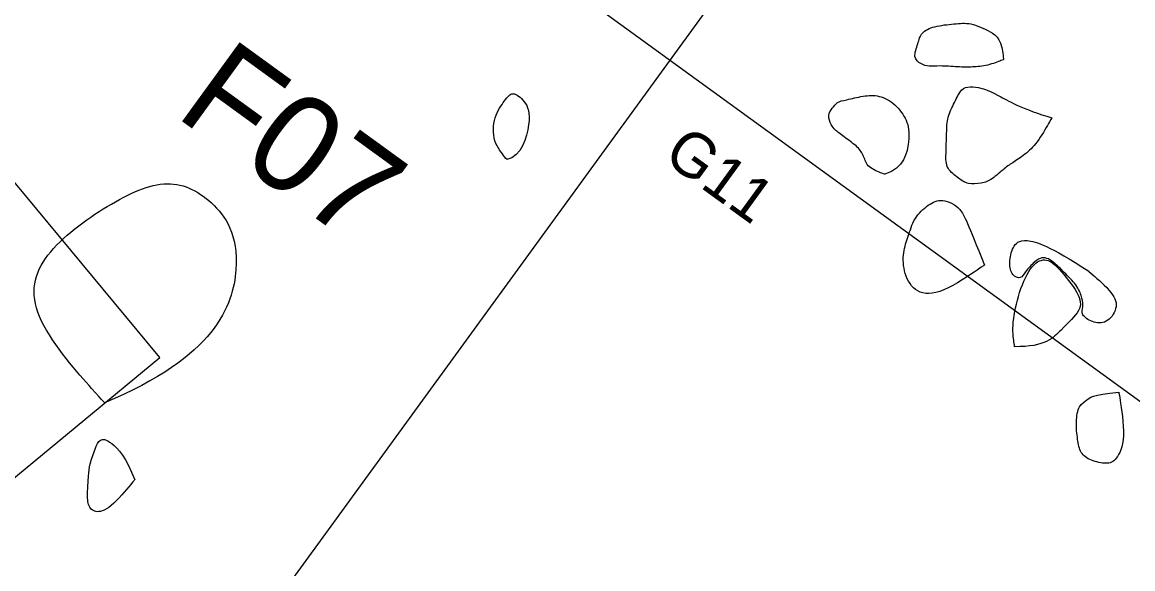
# Model space of a CAD drawing. Extents: x -823 to 4, y -30 to 727.
# Drawn here: x -530.313 to -529.085, y 141.336 to 141.941 of the extents above; entities that cross this region are included whole.
import ezdxf

# ---------------------------------------------------------------- set-up
doc = ezdxf.new("R2010")
doc.units = 0
for name, color, linetype in [('Conjectured house outlines', 7, 'Continuous'), ('Later village', 7, 'Continuous'), ('Limestone Cobbles', 7, 'Continuous'), ('Postholes', 7, 'Continuous'), ('Quadrat IDs', 7, 'Continuous'), ('Quadrat Outlines', 7, 'Continuous'), ('River', 7, 'Continuous'), ('Road', 7, 'Continuous')]:
    doc.layers.add(name, color=color, linetype=linetype)

msp = doc.modelspace()

# ---------------------------------------------------------------- linework, layer by layer
at = {"layer": 'Conjectured house outlines'}
msp.add_lwpolyline([(-530.1613, 141.5698), (-531.9903, 143.7772), (-536.2884, 140.216), (-534.4623, 138.012)], close=True, dxfattribs=at)
at = {"layer": 'Later village'}
msp.add_circle((-545.1062, 136.6973), 41.2492, dxfattribs=at)
at = {"layer": 'Limestone Cobbles'}
for points in [[(-529.2285, 141.8996), (-529.2293, 141.9213), (-529.2426, 141.931), (-529.2655, 141.9409), (-529.2821, 141.9391), (-529.3057, 141.9368), (-529.32, 141.9295), (-529.3226, 141.9178), (-529.3289, 141.9013), (-529.3195, 141.8945), (-529.311, 141.8914), (-529.3002, 141.8931), (-529.2782, 141.8912), (-529.2629, 141.8911), (-529.246, 141.8926), (-529.2285, 141.8996), (-529.2285, 141.8996), (-529.2285, 141.8996)], [(-529.7774, 141.7889), (-529.7615, 141.7925), (-529.749, 141.8344), (-529.7571, 141.8544), (-529.7719, 141.8652), (-529.7791, 141.8553), (-529.7926, 141.8368), (-529.7935, 141.8082), (-529.7774, 141.7889), (-529.7774, 141.7889), (-529.7774, 141.7889)], [(-529.175, 141.8351), (-529.2061, 141.8442), (-529.2361, 141.8615), (-529.2531, 141.8687), (-529.2659, 141.8701), (-529.2751, 141.8678), (-529.2824, 141.8523), (-529.2909, 141.836), (-529.2912, 141.819), (-529.2921, 141.7945), (-529.2923, 141.7787), (-529.2772, 141.7677), (-529.2684, 141.7613), (-529.2524, 141.7623), (-529.2413, 141.7664), (-529.2269, 141.7799), (-529.2176, 141.7858), (-529.2028, 141.7956), (-529.1898, 141.8089), (-529.175, 141.8351), (-529.175, 141.8351), (-529.175, 141.8351)], [(-529.3596, 141.7727), (-529.3382, 141.7795), (-529.3312, 141.8138), (-529.3344, 141.8324), (-529.3478, 141.851), (-529.3663, 141.8607), (-529.383, 141.8596), (-529.4036, 141.8547), (-529.4125, 141.8529), (-529.4178, 141.8457), (-529.4232, 141.8383), (-529.4187, 141.8266), (-529.4154, 141.822), (-529.4031, 141.813), (-529.3888, 141.8026), (-529.3825, 141.7927), (-529.3794, 141.7799), (-529.3596, 141.7727), (-529.3596, 141.7727), (-529.3596, 141.7727)], [(-529.2496, 141.6722), (-529.268, 141.7189), (-529.2748, 141.7363), (-529.2968, 141.7464), (-529.3112, 141.7398), (-529.3279, 141.7243), (-529.3336, 141.7032), (-529.3399, 141.6874), (-529.3391, 141.6624), (-529.3256, 141.64), (-529.2977, 141.6392), (-529.2496, 141.6722), (-529.2496, 141.6722), (-529.2496, 141.6722)], [(-529.1342, 141.6653), (-529.1773, 141.6937), (-529.208, 141.7034), (-529.2186, 141.6928), (-529.2228, 141.6745), (-529.2193, 141.66), (-529.2086, 141.6564), (-529.2053, 141.664), (-529.1937, 141.6767), (-529.1858, 141.681), (-529.1785, 141.6795), (-529.1724, 141.675), (-529.1598, 141.6627), (-529.1458, 141.6484), (-529.1412, 141.635), (-529.1402, 141.6258), (-529.1432, 141.6174), (-529.1308, 141.6084), (-529.1142, 141.6068), (-529.1017, 141.6241), (-529.1054, 141.6406), (-529.1342, 141.6653), (-529.1342, 141.6653), (-529.1342, 141.6653)], [(-529.2161, 141.5819), (-529.1823, 141.5814), (-529.164, 141.6022), (-529.1414, 141.6223), (-529.1436, 141.6395), (-529.1688, 141.6713), (-529.1822, 141.681), (-529.1991, 141.6722), (-529.2132, 141.6374), (-529.2194, 141.6038), (-529.2161, 141.5819), (-529.2161, 141.5819), (-529.2161, 141.5819)], [(-529.1009, 141.5317), (-529.131, 141.5286), (-529.1357, 141.5221), (-529.1453, 141.518), (-529.1488, 141.4986), (-529.1465, 141.4789), (-529.1439, 141.4638), (-529.1324, 141.4555), (-529.1135, 141.4517), (-529.1041, 141.4551), (-529.0925, 141.4786), (-529.1009, 141.5317), (-529.1009, 141.5317), (-529.1009, 141.5317)], [(-530.189, 141.4346), (-530.198, 141.4593), (-530.2177, 141.4797), (-530.2275, 141.4803), (-530.2327, 141.4698), (-530.239, 141.4512), (-530.24, 141.4398), (-530.2413, 141.4223), (-530.2412, 141.4059), (-530.2337, 141.3975), (-530.2169, 141.4012), (-530.189, 141.4346), (-530.189, 141.4346), (-530.189, 141.4346)]]:
    msp.add_open_spline(points, degree=3, dxfattribs=at)
at = {"layer": 'Postholes'}
msp.add_open_spline([(-530.2225, 141.5199), (-530.0997, 141.5704), (-530.0602, 141.6856), (-530.1027, 141.747), (-530.1541, 141.7717), (-530.2224, 141.7383), (-530.2991, 141.6806), (-530.3076, 141.6153), (-530.2225, 141.5199), (-530.2225, 141.5199), (-530.2225, 141.5199)], degree=3, dxfattribs=at)
at = {"layer": 'Quadrat Outlines'}
for p, q in [((-525.5516, 147.4675), (-534.7992, 134.7391)), ((-528.0064, 140.7429), (-533.575, 144.7888))]:
    msp.add_line(p, q, dxfattribs=at)
at = {"layer": 'River'}
msp.add_open_spline([(-542.0663, -26.3327), (-524.2341, -14.7774), (-512.2509, 3.1974), (-512.2509, 3.1974), (-512.2509, 19.8884), (-508.3991, 31.729), (-496.1305, 46.1374), (-491.7081, 50.2745), (-486.1445, 50.2745), (-472.3067, 47.8493), (-461.6073, 47.8493), (-450.0521, 54.4116), (-441.778, 51.7849), (-435.9289, 41.1444), (-432.5901, 33.1312), (-420.6646, 25.0241), (-410.6785, 21.8856), (-400.4072, 21.8856), (-381.0057, 20.1737), (-360.3203, 26.736), (-353.0279, 31.4456), (-346.5828, 37.2612), (-342.3454, 49.4186), (-339.1435, 57.4875), (-326.2251, 73.2424), (-320.297, 79.5841), (-315.9537, 81.9445), (-305.9677, 98.2075), (-298.4068, 114.4705), (-292.5579, 127.595), (-287.1369, 139.1503), (-274.155, 160.977)], degree=2, dxfattribs=at)
at = {"layer": 'Road'}
for points in [[(-574.7508, 101.4934), (-563.6682, 106.1689), (-556.4637, 110.4468), (-551.6427, 113.9484), (-546.0604, 119.0232), (-542.2544, 122.7278), (-540.9857, 124.6562), (-537.7378, 128.6653), (-533.069, 133.2326), (-530.7854, 135.4655), (-527.5375, 137.9521), (-522.1582, 141.606), (-519.3671, 143.0777), (-517.1342, 145.1076), (-515.0028, 147.5435), (-513.2774, 149.6241), (-512.0594, 151.5526), (-512.0594, 154.1407), (-513.0236, 156.9318), (-516.0685, 158.911), (-519.2149, 159.9767), (-524.3911, 159.9767), (-526.6748, 159.9767), (-532.7645, 159.9767), (-539.9707, 159.9767), (-544.6903, 159.9767), (-550.374, 159.9767), (-553.6823, 159.9767), (-556.9712, 160.6364), (-560.3713, 160.0274), (-563.1117, 160.5349), (-566.42, 160.5349), (-568.7955, 161.0931), (-575.1389, 161.0931)], [(-574.9091, 98.3403), (-570.4052, 100.2471), (-566.2958, 101.8579), (-562.022, 104.2578), (-557.8797, 106.7563), (-555.0525, 109.1562), (-552.0279, 111.6876), (-548.5432, 114.219), (-546.3734, 115.797), (-544.7625, 117.1449), (-543.5133, 118.5257), (-542.79, 119.6434), (-540.3244, 121.4844), (-539.108, 123.0953), (-537.8259, 124.9363), (-537.267, 125.9554), (-534.7685, 128.0923), (-531.9083, 131.0511), (-530.5933, 132.4647), (-528.8838, 134.2071), (-525.6292, 137.0673), (-523.821, 138.4151), (-522.3745, 139.3356), (-519.0213, 141.3082), (-517.3446, 142.2615), (-516.0296, 143.3135), (-514.9776, 144.4313), (-513.6297, 145.8121), (-512.3805, 147.7517), (-511.2956, 149.8228), (-510.6052, 152.3871), (-509.356, 155.6746), (-507.9094, 158.5348), (-507.4492, 159.3566), (-506.7259, 160.0799), (-506.1013, 160.0799), (-503.8001, 160.0799), (-498.6386, 160.0799), (-495.3303, 160.0799), (-492.1951, 159.6196), (-489.6966, 159.1594), (-484.8639, 159.1594), (-482.4641, 158.8306), (-479.1108, 158.3375), (-475.626, 157.7786), (-471.2536, 157.7786), (-467.7688, 157.417), (-463.6266, 156.365), (-458.9254, 154.9842), (-454.3887, 153.8007), (-452.5805, 153.4391)]]:
    msp.add_open_spline(points, degree=2, dxfattribs=at)

# ---------------------------------------------------------------- texts
at = {"layer": 'Quadrat IDs'}
msp.add_text('G11', height=0.04917, rotation=324, dxfattribs=at).set_placement((-529.6065, 141.7891))
at = {"layer": 'Quadrat Outlines'}
msp.add_text('F07', height=0.10817, rotation=324, dxfattribs=at).set_placement((-530.1462, 141.8382))

doc.saveas('drawing.dxf')
